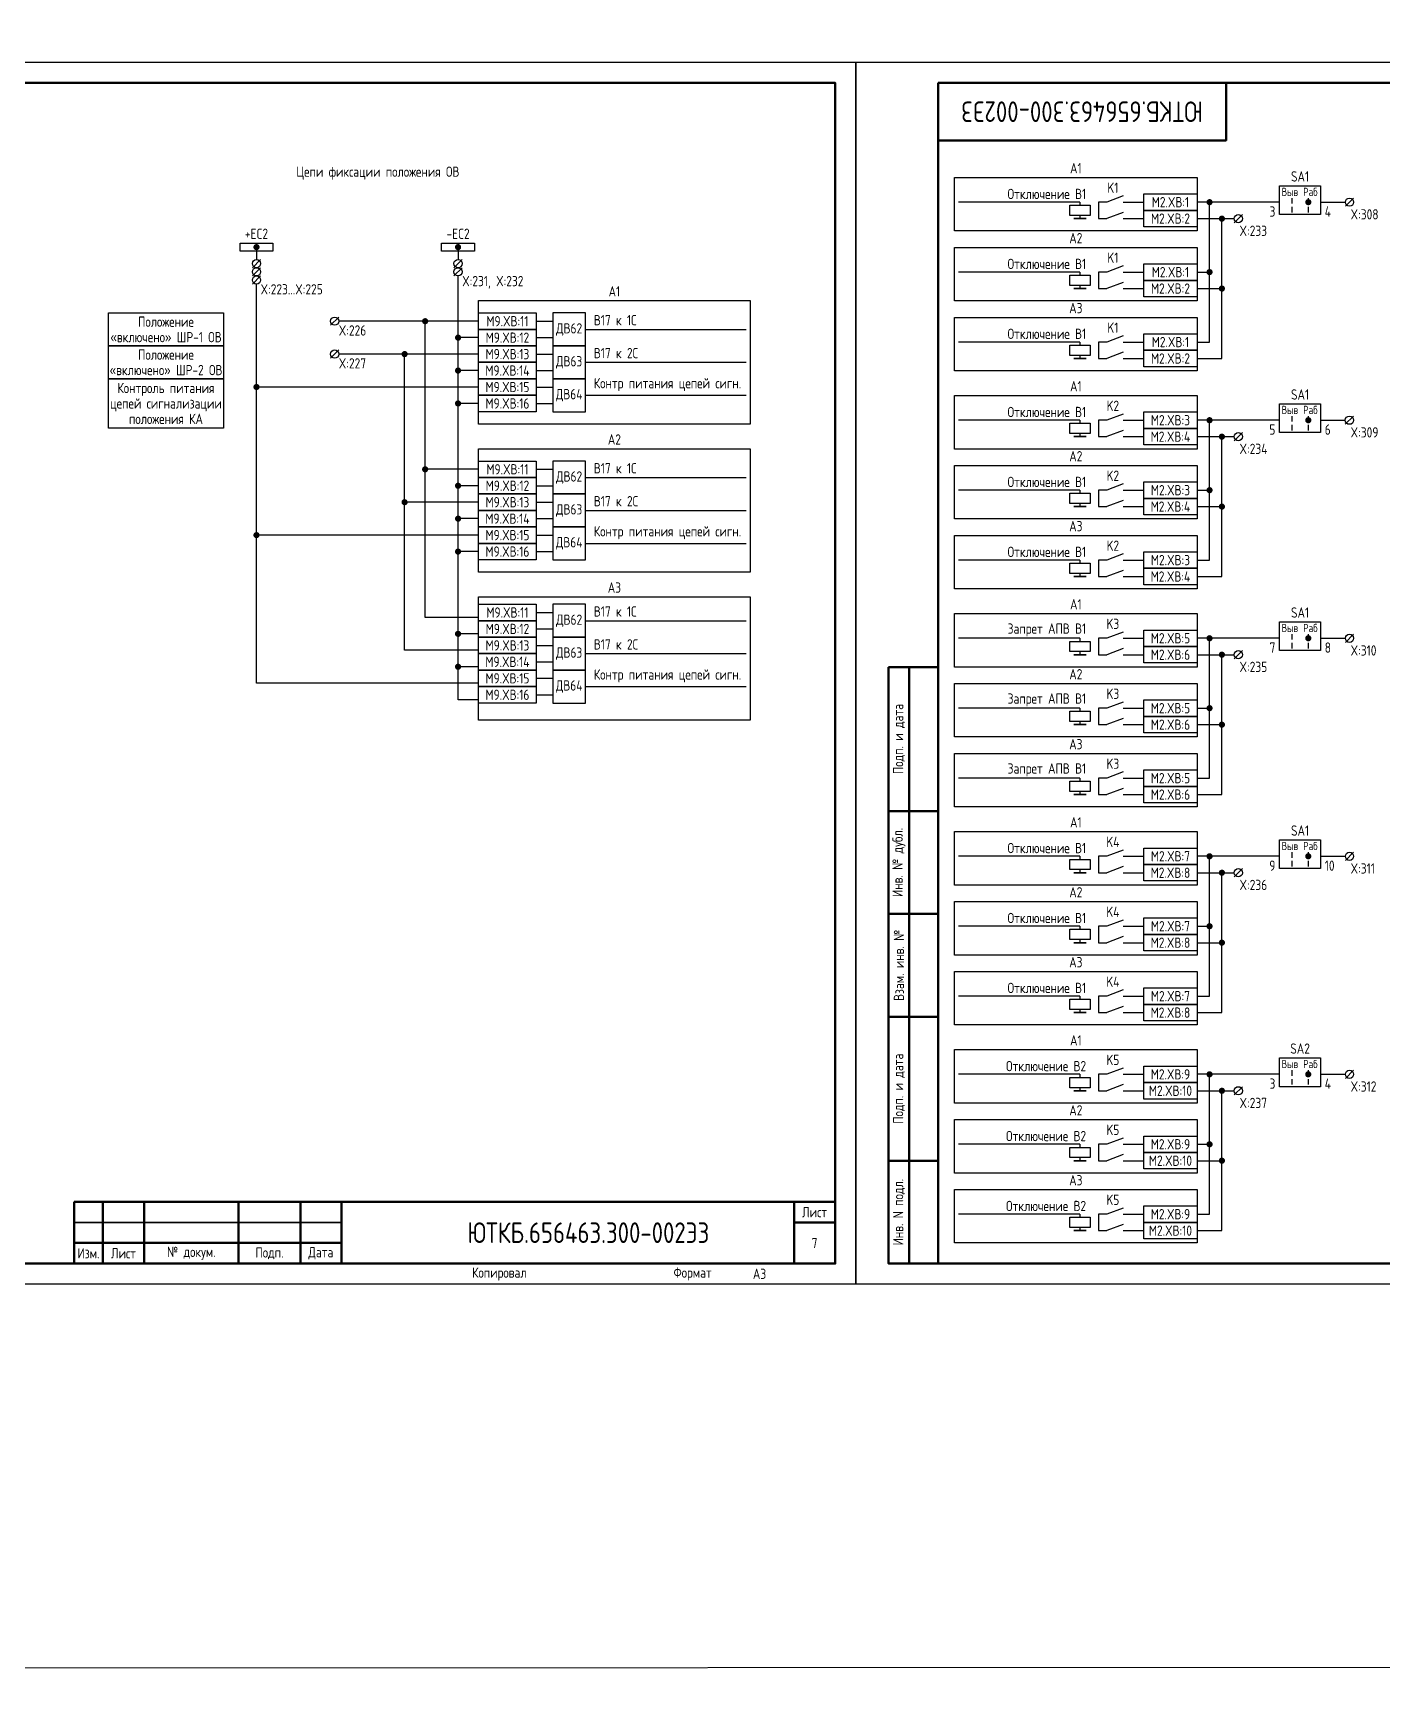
# Model space of a CAD drawing. Header units: millimetres. Extents: x -1315 to 7958, y -96 to 618.
# Drawn here: x 2740 to 3067.9, y -96 to 304.1 of the extents above; entities that cross this region are included whole.
import ezdxf

# ---------------------------------------------------------------- set-up
doc = ezdxf.new("R2010")
doc.units = ezdxf.units.MM
doc.styles.add('Gost_type_A', font='GOST_A.TTF')

# ---------------------------------------------------------------- blocks, each defined once
blk = doc.blocks.new('POINT')
at = {"const_width": 0.75}
blk.add_lwpolyline([(-0.375, 0, 1), (0.375, 0, 1)], format="xyb", close=True, dxfattribs=at)
blk = doc.blocks.new('Переключатель_положение')
for p, q in [((2, 1), (2, -0.34)), ((2, -1.14), (2, -2.49))]:
    blk.add_line(p, q)
blk = doc.blocks.new('Шинка')
blk.add_lwpolyline([(-4, 1), (4, 1), (4, -1), (-4, -1)], close=True)
blk.add_blockref('POINT', (0, 0))
blk = doc.blocks.new('Формат_А3')
blk.add_lwpolyline([(-420, 297), (0, 297), (0, 0), (-420, 0)], close=True)
at = {"lineweight": 50}
blk.add_lwpolyline([(-400, 292), (-5, 292), (-5, 5), (-400, 5)], close=True, dxfattribs=at)
blk = doc.blocks.new('Штамп малый нижний')
at = {"lineweight": 50}
for points in [[(-185, 15), (-178, 15), (-178, 5), (-185, 5)], [(-178, 15), (-168, 15), (-168, 5), (-178, 5)], [(-168, 15), (-145, 15), (-145, 5), (-168, 5)], [(-145, 15), (-130, 15), (-130, 5), (-145, 5)], [(-130, 15), (-120, 15), (-120, 5), (-130, 5)], [(-120, 15), (-10, 15), (-10, 0), (-120, 0)], [(-10, 15), (0, 15), (0, 10), (-10, 10)], [(-10, 10), (0, 10), (0, 0), (-10, 0)], [(-185, 5), (-178, 5), (-178, 0), (-185, 0)], [(-178, 5), (-168, 5), (-168, 0), (-178, 0)], [(-168, 5), (-145, 5), (-145, 0), (-168, 0)], [(-145, 5), (-130, 5), (-130, 0), (-145, 0)], [(-130, 5), (-120, 5), (-120, 0), (-130, 0)]]:
    blk.add_lwpolyline(points, close=True, dxfattribs=at)
for points in [[(-185, 15), (-178, 15), (-178, 10), (-185, 10)], [(-178, 15), (-168, 15), (-168, 10), (-178, 10)], [(-168, 15), (-145, 15), (-145, 10), (-168, 10)], [(-145, 15), (-130, 15), (-130, 10), (-145, 10)], [(-130, 15), (-120, 15), (-120, 10), (-130, 10)], [(-185, 10), (-178, 10), (-178, 5), (-185, 5)], [(-178, 10), (-168, 10), (-168, 5), (-178, 5)], [(-168, 10), (-145, 10), (-145, 5), (-168, 5)], [(-145, 10), (-130, 10), (-130, 5), (-145, 5)], [(-130, 10), (-120, 10), (-120, 5), (-130, 5)]]:
    blk.add_lwpolyline(points, close=True)
at = {"char_height": 2.5, "style": 'Gost_type_A'}
for s, insert, width, attachment_point in [('Лист', (-5, 12.5), 10, 5), ('№ докум.', (-156.5, 2.5), 23, 5), ('Дата', (-125, 2.5), 10, 5), ('Изм.', (-181.5, 2.5), 7, 5), ('Лист', (-173, 2.5), 10, 5), ('Подп.', (-137.5, 2.5), 15, 5), ('Копировал', (-75, -2.53), 13.1202, 6), ('Формат', (-30, -2.53), 13.1202, 6)]:
    blk.add_mtext(s, dxfattribs=dict(at, insert=insert, width=width, attachment_point=attachment_point))
blk = doc.blocks.new('Штамп левый нижний')
at = {"lineweight": 50}
for points in [[(-12, 145), (-7, 145), (-7, 110), (-12, 110)], [(-7, 145), (0, 145), (0, 110), (-7, 110)], [(-12, 110), (-7, 110), (-7, 85), (-12, 85)], [(-7, 110), (0, 110), (0, 85), (-7, 85)], [(-12, 85), (-7, 85), (-7, 60), (-12, 60)], [(-7, 85), (0, 85), (0, 60), (-7, 60)], [(-12, 60), (-7, 60), (-7, 25), (-12, 25)], [(-7, 60), (0, 60), (0, 25), (-7, 25)], [(-12, 25), (-7, 25), (-7, 0), (-12, 0)], [(-7, 25), (0, 25), (0, 0), (-7, 0)]]:
    blk.add_lwpolyline(points, close=True, dxfattribs=at)
at = {"char_height": 2.5, "attachment_point": 5, "rotation": 90, "style": 'Gost_type_A'}
for s, insert, width in [('Подп. и дата', (-9.5, 127.5), 35), ('Инв. № дубл.', (-9.5, 97.5), 25), ('Взам. инв. №', (-9.5, 72.5), 25), ('Подп. и дата', (-9.5, 42.5), 35), ('Инв. N подл.', (-9.5, 12.5), 25)]:
    blk.add_mtext(s, dxfattribs=dict(at, insert=insert, width=width))
blk = doc.blocks.new('Штамп угловой верхний')
at = {"lineweight": 50}
blk.add_lwpolyline([(0, 0), (70, 0), (70, -14), (0, -14)], close=True, dxfattribs=at)

msp = doc.modelspace()

# ---------------------------------------------------------------- linework, layer by layer
at = {"ltscale": 4.32}
for p, q in [((3005, 264.5), (3001, 263)), ((3005, 260.5), (3001, 259)), ((3005, 247.5), (3001, 246)), ((3005, 243.5), (3001, 242)), ((3005, 230.5), (3001, 229)), ((3005, 226.5), (3001, 225)), ((3005, 211.5), (3001, 210)), ((3005, 207.5), (3001, 206)), ((3005, 194.5), (3001, 193)), ((3005, 190.5), (3001, 189)), ((3005, 177.5), (3001, 176)), ((3005, 173.5), (3001, 172)), ((3005, 158.5), (3001, 157)), ((3005, 154.5), (3001, 153)), ((3005, 141.5), (3001, 140)), ((3005, 137.5), (3001, 136)), ((3005, 124.5), (3001, 123)), ((3005, 120.5), (3001, 119)), ((3005, 105.5), (3001, 104)), ((3005, 101.5), (3001, 100)), ((3005, 88.5), (3001, 87)), ((3005, 84.5), (3001, 83)), ((3005, 71.5), (3001, 70)), ((3005, 67.5), (3001, 66)), ((3005, 52.5), (3001, 51)), ((3005, 48.5), (3001, 47)), ((3005, 35.5), (3001, 34)), ((3005, 31.5), (3001, 30)), ((3005, 18.5), (3001, 17)), ((3005, 14.5), (3001, 13))]:
    msp.add_line(p, q, dxfattribs=at)
for p, q in [((2994.5, 263), (2965, 263)), ((2994.5, 263), (2994.5, 262.25)), ((3043, 263), (3023, 263)), ((3026, 229), (3026, 263)), ((3061.01, 264), (3059.01, 262)), ((2994.5, 259.75), (2994.5, 259)), ((3023, 259), (3032, 259)), ((3029, 225), (3029, 259)), ((3034.01, 260), (3032.01, 258)), ((2795.34, 249.07), (2793.34, 247.07)), ((2794.34, 252.07), (2794.34, 249.07)), ((2844.34, 249.07), (2842.34, 247.07)), ((2843.34, 252.07), (2843.34, 249.07)), ((2795.34, 247.07), (2793.34, 245.07)), ((2795.34, 245.07), (2793.34, 243.07)), ((2844.34, 247.07), (2842.34, 245.07)), ((2843.34, 142.07), (2843.34, 245.07)), ((2994.5, 246), (2965, 246)), ((2994.5, 246), (2994.5, 245.25)), ((3023, 246), (3026, 246)), ((2794.34, 146.07), (2794.34, 243.07)), ((2994.5, 242.75), (2994.5, 242)), ((3023, 242), (3029, 242)), ((2814.34, 235.07), (2812.34, 233.07)), ((2848.34, 234.07), (2814.34, 234.07)), ((2835.34, 162.07), (2835.34, 234.07)), ((2862.34, 234.07), (2866.34, 234.07)), ((2848.34, 230.07), (2843.34, 230.07)), ((2862.34, 230.07), (2866.34, 230.07)), ((2874.34, 232.07), (2913.34, 232.07)), ((2994.5, 229), (2965, 229)), ((2994.5, 229), (2994.5, 228.25)), ((3023, 229), (3026, 229)), ((2814.34, 227.07), (2812.34, 225.07)), ((2848.34, 226.07), (2814.34, 226.07)), ((2830.34, 154.07), (2830.34, 226.07)), ((2862.34, 226.07), (2866.34, 226.07)), ((2994.5, 225.75), (2994.5, 225)), ((3023, 225), (3029, 225)), ((2848.34, 222.07), (2843.34, 222.07)), ((2862.34, 222.07), (2866.34, 222.07)), ((2874.34, 224.07), (2913.34, 224.07)), ((2848.34, 218.07), (2794.34, 218.07)), ((2862.34, 218.07), (2866.34, 218.07)), ((2848.34, 214.07), (2843.34, 214.07)), ((2862.34, 214.07), (2866.34, 214.07)), ((2874.34, 216.07), (2913.34, 216.07)), ((2994.5, 210), (2965, 210)), ((2994.5, 210), (2994.5, 209.25)), ((3043, 210), (3023, 210)), ((3026, 176), (3026, 210)), ((3061, 211), (3059, 209)), ((2994.5, 206.75), (2994.5, 206)), ((3023, 206), (3032, 206)), ((3029, 172), (3029, 206)), ((3034, 207), (3032, 205)), ((2848.34, 198.07), (2835.34, 198.07)), ((2862.34, 198.07), (2866.34, 198.07)), ((2874.34, 196.07), (2913.34, 196.07)), ((2848.34, 194.07), (2843.34, 194.07)), ((2862.34, 194.07), (2866.34, 194.07)), ((2994.5, 193), (2965, 193)), ((2994.5, 193), (2994.5, 192.25)), ((3023, 193), (3026, 193)), ((2848.34, 190.07), (2830.34, 190.07)), ((2862.34, 190.07), (2866.34, 190.07)), ((2874.34, 188.07), (2913.34, 188.07)), ((2994.5, 189.75), (2994.5, 189)), ((3023, 189), (3029, 189)), ((2848.34, 186.07), (2843.34, 186.07)), ((2862.34, 186.07), (2866.34, 186.07)), ((2848.34, 182.07), (2794.34, 182.07)), ((2862.34, 182.07), (2866.34, 182.07)), ((2874.34, 180.07), (2913.34, 180.07)), ((2848.34, 178.07), (2843.34, 178.07)), ((2862.34, 178.07), (2866.34, 178.07)), ((2994.5, 176), (2965, 176)), ((2994.5, 176), (2994.5, 175.25)), ((2994.5, 172.75), (2994.5, 172)), ((3023, 176), (3026, 176)), ((3023, 172), (3029, 172)), ((2848.34, 162.07), (2835.34, 162.07)), ((2862.34, 163.26), (2866.34, 163.26)), ((2874.34, 161.26), (2913.34, 161.26)), ((2848.34, 158.07), (2843.34, 158.07)), ((2862.34, 159.26), (2866.34, 159.26)), ((2994.5, 157), (2965, 157)), ((2994.5, 157), (2994.5, 156.25)), ((3043, 157), (3023, 157)), ((3026, 123), (3026, 157)), ((3061.01, 158), (3059.01, 156)), ((2848.34, 154.07), (2830.34, 154.07)), ((2862.34, 155.26), (2866.34, 155.26)), ((2874.34, 153.26), (2913.34, 153.26)), ((2994.5, 153.75), (2994.5, 153)), ((3023, 153), (3032, 153)), ((3029, 119), (3029, 153)), ((3034.01, 154), (3032.01, 152)), ((2848.34, 150.07), (2843.34, 150.07)), ((2862.34, 151.26), (2866.34, 151.26)), ((2848.34, 146.07), (2794.34, 146.07)), ((2862.34, 147.26), (2866.34, 147.26)), ((2874.34, 145.26), (2913.34, 145.26)), ((2848.34, 142.07), (2843.34, 142.07)), ((2862.34, 143.26), (2866.34, 143.26)), ((2994.5, 140), (2965, 140)), ((2994.5, 140), (2994.5, 139.25)), ((2994.5, 136.75), (2994.5, 136)), ((3023, 140), (3026, 140)), ((3023, 136), (3029, 136)), ((2994.5, 123), (2965, 123)), ((2994.5, 123), (2994.5, 122.25)), ((3023, 123), (3026, 123)), ((2994.5, 119.75), (2994.5, 119)), ((3023, 119), (3029, 119)), ((3061.01, 105), (3059.01, 103)), ((2994.5, 104), (2965, 104)), ((2994.5, 104), (2994.5, 103.25)), ((2994.5, 100.75), (2994.5, 100)), ((3043, 104), (3023, 104)), ((3026, 70), (3026, 104)), ((3034.01, 101), (3032.01, 99)), ((3023, 100), (3032, 100)), ((3029, 66), (3029, 100)), ((2994.5, 87), (2965, 87)), ((2994.5, 87), (2994.5, 86.25)), ((3023, 87), (3026, 87)), ((2994.5, 83.75), (2994.5, 83)), ((3023, 83), (3029, 83)), ((2994.5, 70), (2965, 70)), ((2994.5, 70), (2994.5, 69.25)), ((3023, 70), (3026, 70)), ((2994.5, 66.75), (2994.5, 66)), ((3023, 66), (3029, 66)), ((2994.5, 51), (2965, 51)), ((2994.5, 51), (2994.5, 50.25)), ((3043, 51), (3023, 51)), ((3026, 17), (3026, 51)), ((3061.01, 52), (3059.01, 50)), ((2994.5, 47.75), (2994.5, 47)), ((3023, 47), (3032, 47)), ((3029, 13), (3029, 47)), ((3034.01, 48), (3032.01, 46)), ((2994.5, 34), (2965, 34)), ((2994.5, 34), (2994.5, 33.25)), ((3023, 34), (3026, 34)), ((2994.5, 30.75), (2994.5, 30)), ((3023, 30), (3029, 30)), ((2994.5, 17), (2965, 17)), ((2994.5, 17), (2994.5, 16.25)), ((3023, 17), (3026, 17)), ((2994.5, 13.75), (2994.5, 13)), ((3023, 13), (3029, 13))]:
    msp.add_line(p, q)
at = {"ltscale": 1.08}
for p, q in [((3001, 263), (2999, 263)), ((2999, 263), (2999, 259)), ((3005, 263), (3010, 263)), ((2999, 259), (3001, 259)), ((3005, 259), (3010, 259)), ((3001, 246), (2999, 246)), ((2999, 246), (2999, 242)), ((3005, 246), (3010, 246)), ((2999, 242), (3001, 242)), ((3005, 242), (3010, 242)), ((3001, 229), (2999, 229)), ((2999, 229), (2999, 225)), ((3005, 229), (3010, 229)), ((2999, 225), (3001, 225)), ((3005, 225), (3010, 225)), ((3001, 210), (2999, 210)), ((2999, 210), (2999, 206)), ((3005, 210), (3010, 210)), ((2999, 206), (3001, 206)), ((3005, 206), (3010, 206)), ((3001, 193), (2999, 193)), ((2999, 193), (2999, 189)), ((3005, 193), (3010, 193)), ((2999, 189), (3001, 189)), ((3005, 189), (3010, 189)), ((3001, 176), (2999, 176)), ((2999, 176), (2999, 172)), ((3005, 176), (3010, 176)), ((2999, 172), (3001, 172)), ((3005, 172), (3010, 172)), ((3001, 157), (2999, 157)), ((2999, 157), (2999, 153)), ((3005, 157), (3010, 157)), ((2999, 153), (3001, 153)), ((3005, 153), (3010, 153)), ((3001, 140), (2999, 140)), ((2999, 140), (2999, 136)), ((3005, 140), (3010, 140)), ((2999, 136), (3001, 136)), ((3005, 136), (3010, 136)), ((3001, 123), (2999, 123)), ((2999, 123), (2999, 119)), ((3005, 123), (3010, 123)), ((2999, 119), (3001, 119)), ((3005, 119), (3010, 119)), ((3001, 104), (2999, 104)), ((2999, 104), (2999, 100)), ((3005, 104), (3010, 104)), ((2999, 100), (3001, 100)), ((3005, 100), (3010, 100)), ((3001, 87), (2999, 87)), ((2999, 87), (2999, 83)), ((3005, 87), (3010, 87)), ((2999, 83), (3001, 83)), ((3005, 83), (3010, 83)), ((3001, 70), (2999, 70)), ((2999, 70), (2999, 66)), ((3005, 70), (3010, 70)), ((2999, 66), (3001, 66)), ((3005, 66), (3010, 66)), ((3001, 51), (2999, 51)), ((2999, 51), (2999, 47)), ((3005, 51), (3010, 51)), ((2999, 47), (3001, 47)), ((3005, 47), (3010, 47)), ((3001, 34), (2999, 34)), ((2999, 34), (2999, 30)), ((3005, 34), (3010, 34)), ((2999, 30), (3001, 30)), ((3005, 30), (3010, 30)), ((3001, 17), (2999, 17)), ((2999, 17), (2999, 13)), ((3005, 17), (3010, 17)), ((2999, 13), (3001, 13)), ((3005, 13), (3010, 13))]:
    msp.add_line(p, q, dxfattribs=at)
at = {"ltscale": 4}
for p, q in [((3053, 263), (3059, 263)), ((3053, 210), (3059, 210)), ((3053, 157), (3059.01, 157)), ((3053, 104), (3059.01, 104)), ((3053, 51), (3059.01, 51))]:
    msp.add_line(p, q, dxfattribs=at)
for points in [[(-1315, 612), (7958.16, 618), (7958.16, -90), (-1315, -96)], [(2964, 269), (3023, 269), (3023, 256), (2964, 256)], [(3010, 265), (3023, 265), (3023, 261), (3010, 261)], [(3043, 267), (3053, 267), (3053, 260), (3043, 260)], [(2997, 262.25), (2997, 259.75), (2992, 259.75), (2992, 262.25)], [(3010, 261), (3023, 261), (3023, 257), (3010, 257)], [(2996, 259), (2993, 259)], [(2964, 252), (3023, 252), (3023, 239), (2964, 239)], [(2997, 245.25), (2997, 242.75), (2992, 242.75), (2992, 245.25)], [(3010, 248), (3023, 248), (3023, 244), (3010, 244)], [(2996, 242), (2993, 242)], [(3010, 244), (3023, 244), (3023, 240), (3010, 240)], [(2848.34, 239.07), (2914.34, 239.07), (2914.34, 209.07), (2848.34, 209.07)], [(2786.34, 228.07), (2758.34, 228.07), (2758.34, 236.07), (2786.34, 236.07)], [(2848.34, 236.07), (2862.34, 236.07), (2862.34, 232.07), (2848.34, 232.07)], [(2964, 235), (3023, 235), (3023, 222), (2964, 222)], [(2848.34, 232.07), (2862.34, 232.07), (2862.34, 228.07), (2848.34, 228.07)], [(2997, 228.25), (2997, 225.75), (2992, 225.75), (2992, 228.25)], [(3010, 231), (3023, 231), (3023, 227), (3010, 227)], [(2786.34, 220.07), (2758.34, 220.07), (2758.34, 228.07), (2786.34, 228.07)], [(2848.34, 228.07), (2862.34, 228.07), (2862.34, 224.07), (2848.34, 224.07)], [(2996, 225), (2993, 225)], [(3010, 227), (3023, 227), (3023, 223), (3010, 223)], [(2848.34, 224.07), (2862.34, 224.07), (2862.34, 220.07), (2848.34, 220.07)], [(2786.34, 208.07), (2758.34, 208.07), (2758.34, 220.07), (2786.34, 220.07)], [(2848.34, 220.07), (2862.34, 220.07), (2862.34, 216.07), (2848.34, 216.07)], [(2848.34, 216.07), (2862.34, 216.07), (2862.34, 212.07), (2848.34, 212.07)], [(2964, 216), (3023, 216), (3023, 203), (2964, 203)], [(3043, 214), (3053, 214), (3053, 207), (3043, 207)], [(2997, 209.25), (2997, 206.75), (2992, 206.75), (2992, 209.25)], [(3010, 212), (3023, 212), (3023, 208), (3010, 208)], [(2996, 206), (2993, 206)], [(3010, 208), (3023, 208), (3023, 204), (3010, 204)], [(2848.34, 203.07), (2914.34, 203.07), (2914.34, 173.07), (2848.34, 173.07)], [(2848.34, 200.07), (2862.34, 200.07), (2862.34, 196.07), (2848.34, 196.07)], [(2848.34, 196.07), (2862.34, 196.07), (2862.34, 192.07), (2848.34, 192.07)], [(2964, 199), (3023, 199), (3023, 186), (2964, 186)], [(2848.34, 192.07), (2862.34, 192.07), (2862.34, 188.07), (2848.34, 188.07)], [(2997, 192.25), (2997, 189.75), (2992, 189.75), (2992, 192.25)], [(3010, 195), (3023, 195), (3023, 191), (3010, 191)], [(2848.34, 188.07), (2862.34, 188.07), (2862.34, 184.07), (2848.34, 184.07)], [(2996, 189), (2993, 189)], [(3010, 191), (3023, 191), (3023, 187), (3010, 187)], [(2848.34, 184.07), (2862.34, 184.07), (2862.34, 180.07), (2848.34, 180.07)], [(2848.34, 180.07), (2862.34, 180.07), (2862.34, 176.07), (2848.34, 176.07)], [(2964, 182), (3023, 182), (3023, 169), (2964, 169)], [(3010, 178), (3023, 178), (3023, 174), (3010, 174)], [(2997, 175.25), (2997, 172.75), (2992, 172.75), (2992, 175.25)], [(3010, 174), (3023, 174), (3023, 170), (3010, 170)], [(2996, 172), (2993, 172)], [(2848.34, 167.07), (2914.34, 167.07), (2914.34, 137.07), (2848.34, 137.07)], [(2848.34, 165.26), (2862.34, 165.26), (2862.34, 161.26), (2848.34, 161.26)], [(2848.34, 161.26), (2862.34, 161.26), (2862.34, 157.26), (2848.34, 157.26)], [(2964, 163), (3023, 163), (3023, 150), (2964, 150)], [(3043, 161), (3053, 161), (3053, 154), (3043, 154)], [(2848.34, 157.26), (2862.34, 157.26), (2862.34, 153.26), (2848.34, 153.26)], [(2997, 156.25), (2997, 153.75), (2992, 153.75), (2992, 156.25)], [(3010, 159), (3023, 159), (3023, 155), (3010, 155)], [(2848.34, 153.26), (2862.34, 153.26), (2862.34, 149.26), (2848.34, 149.26)], [(2996, 153), (2993, 153)], [(3010, 155), (3023, 155), (3023, 151), (3010, 151)], [(2848.34, 149.26), (2862.34, 149.26), (2862.34, 145.26), (2848.34, 145.26)], [(2848.34, 145.26), (2862.34, 145.26), (2862.34, 141.26), (2848.34, 141.26)], [(2964, 146), (3023, 146), (3023, 133), (2964, 133)], [(3010, 142), (3023, 142), (3023, 138), (3010, 138)], [(2997, 139.25), (2997, 136.75), (2992, 136.75), (2992, 139.25)], [(3010, 138), (3023, 138), (3023, 134), (3010, 134)], [(2996, 136), (2993, 136)], [(2964, 129), (3023, 129), (3023, 116), (2964, 116)], [(3010, 125), (3023, 125), (3023, 121), (3010, 121)], [(2997, 122.25), (2997, 119.75), (2992, 119.75), (2992, 122.25)], [(3010, 121), (3023, 121), (3023, 117), (3010, 117)], [(2996, 119), (2993, 119)], [(2964, 110), (3023, 110), (3023, 97), (2964, 97)], [(3010, 106), (3023, 106), (3023, 102), (3010, 102)], [(3043, 108), (3053, 108), (3053, 101), (3043, 101)], [(2997, 103.25), (2997, 100.75), (2992, 100.75), (2992, 103.25)], [(3010, 102), (3023, 102), (3023, 98), (3010, 98)], [(2996, 100), (2993, 100)], [(2964, 93), (3023, 93), (3023, 80), (2964, 80)], [(3010, 89), (3023, 89), (3023, 85), (3010, 85)], [(2997, 86.25), (2997, 83.75), (2992, 83.75), (2992, 86.25)], [(3010, 85), (3023, 85), (3023, 81), (3010, 81)], [(2996, 83), (2993, 83)], [(2964, 76), (3023, 76), (3023, 63), (2964, 63)], [(2997, 69.25), (2997, 66.75), (2992, 66.75), (2992, 69.25)], [(3010, 72), (3023, 72), (3023, 68), (3010, 68)], [(2996, 66), (2993, 66)], [(3010, 68), (3023, 68), (3023, 64), (3010, 64)], [(2964, 57), (3023, 57), (3023, 44), (2964, 44)], [(3010, 53), (3023, 53), (3023, 49), (3010, 49)], [(3043, 55), (3053, 55), (3053, 48), (3043, 48)], [(2997, 50.25), (2997, 47.75), (2992, 47.75), (2992, 50.25)], [(3010, 49), (3023, 49), (3023, 45), (3010, 45)], [(2996, 47), (2993, 47)], [(2964, 40), (3023, 40), (3023, 27), (2964, 27)], [(2997, 33.25), (2997, 30.75), (2992, 30.75), (2992, 33.25)], [(3010, 36), (3023, 36), (3023, 32), (3010, 32)], [(2996, 30), (2993, 30)], [(3010, 32), (3023, 32), (3023, 28), (3010, 28)], [(2964, 23), (3023, 23), (3023, 10), (2964, 10)], [(2997, 16.25), (2997, 13.75), (2992, 13.75), (2992, 16.25)], [(3010, 19), (3023, 19), (3023, 15), (3010, 15)], [(2996, 13), (2993, 13)], [(3010, 15), (3023, 15), (3023, 11), (3010, 11)]]:
    msp.add_lwpolyline(points, close=True)
for points in [[(2866.34, 228.07), (2874.34, 228.07), (2874.34, 236.07), (2866.34, 236.07)], [(2866.34, 220.07), (2874.34, 220.07), (2874.34, 228.07), (2866.34, 228.07)], [(2866.34, 212.07), (2874.34, 212.07), (2874.34, 220.07), (2866.34, 220.07)], [(2866.34, 192.07), (2874.34, 192.07), (2874.34, 200.07), (2866.34, 200.07)], [(2866.34, 184.07), (2874.34, 184.07), (2874.34, 192.07), (2866.34, 192.07)], [(2866.34, 176.07), (2874.34, 176.07), (2874.34, 184.07), (2866.34, 184.07)], [(2866.34, 157.26), (2874.34, 157.26), (2874.34, 165.26), (2866.34, 165.26)], [(2866.34, 149.26), (2874.34, 149.26), (2874.34, 157.26), (2866.34, 157.26)], [(2866.34, 141.26), (2874.34, 141.26), (2874.34, 149.26), (2866.34, 149.26)]]:
    msp.add_lwpolyline(points, close=True, dxfattribs=at)
for centre in [(3060.01, 263), (3033.01, 259), (2794.34, 248.07), (2843.34, 248.07), (2794.34, 246.07), (2794.34, 244.07), (2843.34, 246.07), (2813.34, 234.07), (2813.34, 226.07), (3060, 210), (3033, 206), (3060.01, 157), (3033.01, 153), (3060.01, 104), (3033.01, 100), (3060.01, 51), (3033.01, 47)]:
    msp.add_circle(centre, 1)

# ---------------------------------------------------------------- block references
for name, p in [('Формат_А3', (2940, 0)), ('Формат_А3', (3360, 0)), ('Штамп угловой верхний', (2960, 292)), ('POINT', (3026, 263)), ('Переключатель_положение', (3044, 263)), ('POINT', (3050, 263)), ('Переключатель_положение', (3048, 263)), ('POINT', (3029, 259)), ('Шинка', (2794.34, 252.07)), ('Шинка', (2843.34, 252.07)), ('POINT', (3026, 246)), ('POINT', (3029, 242)), ('POINT', (2835.34, 234.07)), ('POINT', (2843.34, 230.07)), ('POINT', (2830.34, 226.07)), ('POINT', (2843.34, 222.07)), ('POINT', (2794.34, 218.07)), ('POINT', (2843.34, 214.07)), ('POINT', (3026, 210)), ('Переключатель_положение', (3044, 210)), ('POINT', (3050, 210)), ('Переключатель_положение', (3048, 210)), ('POINT', (3029, 206)), ('POINT', (2835.34, 198.07)), ('POINT', (2843.34, 194.07)), ('POINT', (3026, 193)), ('POINT', (2830.34, 190.07)), ('POINT', (3029, 189)), ('POINT', (2843.34, 186.07)), ('POINT', (2794.34, 182.07)), ('POINT', (2843.34, 178.07)), ('POINT', (2843.34, 158.07)), ('POINT', (3026, 157)), ('Переключатель_положение', (3044, 157)), ('POINT', (3050, 157)), ('Переключатель_положение', (3048, 157)), ('POINT', (3029, 153)), ('POINT', (2843.34, 150.07)), ('Штамп левый нижний', (2960, 5)), ('POINT', (3026, 140)), ('POINT', (3029, 136)), ('POINT', (3026, 104)), ('Переключатель_положение', (3044, 104)), ('POINT', (3050, 104)), ('Переключатель_положение', (3048, 104)), ('POINT', (3029, 100)), ('POINT', (3026, 87)), ('POINT', (3029, 83)), ('POINT', (3026, 51)), ('Переключатель_положение', (3044, 51)), ('POINT', (3050, 51)), ('Переключатель_положение', (3048, 51)), ('POINT', (3029, 47)), ('POINT', (3026, 34)), ('POINT', (3029, 30)), ('Штамп малый нижний', (2935, 5))]:
    msp.add_blockref(name, p)

# ---------------------------------------------------------------- texts
at = {"insert": (2995, 285), "char_height": 5, "width": 70, "attachment_point": 5, "rotation": 180, "style": 'Gost_type_A'}
msp.add_mtext('ЮТКБ.656463.300-002Э3', dxfattribs=at)
at = {"char_height": 2.5, "line_spacing_factor": 0.9, "style": 'Gost_type_A'}
for s, insert, width, attachment_point in [('A1', (2993.5, 270), 59, 8), ('Цепи фиксации положения ОВ', (2823.84, 270.07), 181, 5), ('X:308', (3060.29, 261.29), 8, 1), ('X:233', (3033.29, 257.29), 8, 1), ('A2', (2993.5, 253), 59, 8), ('X:231, X:232', (2844.34, 245.07), 16, 1), ('X:223...X:225', (2795.34, 243.07), 16, 1), ('A1', (2881.34, 240.07), 66, 8), ('A3', (2993.5, 236), 59, 8), ('Положение «включено» ШР-1 ОВ', (2772.34, 232.07), 28, 5), ('X:226', (2814.34, 233.07), 8, 1), ('Положение «включено» ШР-2 ОВ', (2772.34, 224.07), 28, 5), ('X:227', (2814.34, 225.07), 8, 1), ('Контроль питания цепей сигнализации положения КА', (2772.34, 214.07), 28, 5), ('A1', (2993.5, 217), 59, 8), ('X:309', (3060.29, 208.29), 8, 1), ('A2', (2881.34, 204.07), 66, 8), ('X:234', (3033.29, 204.29), 8, 1), ('A2', (2993.5, 200), 59, 8), ('A3', (2993.5, 183), 59, 8), ('A3', (2881.34, 168.07), 66, 8), ('A1', (2993.5, 164), 59, 8), ('X:310', (3060.29, 155.29), 8, 1), ('A2', (2993.5, 147), 59, 8), ('X:235', (3033.29, 151.29), 8, 1), ('A3', (2993.5, 130), 59, 8), ('A1', (2993.5, 111), 59, 8), ('X:311', (3060.29, 102.29), 8, 1), ('A2', (2993.5, 94), 59, 8), ('X:236', (3033.29, 98.29), 8, 1), ('A3', (2993.5, 77), 59, 8), ('A1', (2993.5, 58), 59, 8), ('X:312', (3060.29, 49.29), 8, 1), ('X:237', (3033.29, 45.29), 8, 1), ('A2', (2993.5, 41), 59, 8), ('A3', (2993.5, 24), 59, 8)]:
    msp.add_mtext(s, dxfattribs=dict(at, insert=insert, width=width, attachment_point=attachment_point))
at = {"style": 'Gost_type_A'}
for s, insert, char_height, width, attachment_point in [('SA1', (3048, 268), 2.5, 10, 8), ('Отключение В1', (2996, 265), 2.5, 31.0015, 6), ('K1', (3002.5, 266.5), 2.5, 5, 5), ('M2.XВ:1', (3016.5, 263), 2.5, 13, 5), ('Выв', (3045.5, 265.5), 2, 5, 5), ('Раб', (3050.5, 265.5), 2, 5, 5), ('M2.XВ:2', (3016.5, 259), 2.5, 13, 5), ('3', (3042, 261.98), 2.5, 5, 3), ('4', (3054, 261.98), 2.5, 5, 1), ('+EC2', (2794.34, 254.07), 2.5, 10, 8), ('-EC2', (2843.34, 254.07), 2.5, 10, 8), ('Отключение В1', (2996, 248), 2.5, 31.0015, 6), ('K1', (3002.5, 249.5), 2.5, 5, 5), ('M2.XВ:1', (3016.5, 246), 2.5, 13, 5), ('M2.XВ:2', (3016.5, 242), 2.5, 13, 5), ('M9.XВ:11', (2855.34, 234.07), 2.5, 14, 5), ('ДВ62', (2870.34, 232.07), 2.5, 7.9998, 5), ('В17 к 1С', (2876.34, 233.07), 2.5, 27.8465, 7), ('Отключение В1', (2996, 231), 2.5, 31.0015, 6), ('K1', (3002.5, 232.5), 2.5, 5, 5), ('M9.XВ:12', (2855.34, 230.07), 2.5, 14, 5), ('M2.XВ:1', (3016.5, 229), 2.5, 13, 5), ('M9.XВ:13', (2855.34, 226.07), 2.5, 14, 5), ('ДВ63', (2870.34, 224.07), 2.5, 7.9998, 5), ('В17 к 2С', (2876.34, 225.07), 2.5, 33.5921, 7), ('M2.XВ:2', (3016.5, 225), 2.5, 13, 5), ('M9.XВ:14', (2855.34, 222.07), 2.5, 14, 5), ('Контр питания цепей сигн.', (2876.34, 217.07), 2.5, 37.8769, 7), ('M9.XВ:15', (2855.34, 218.07), 2.5, 14, 5), ('ДВ64', (2870.34, 216.07), 2.5, 7.9998, 5), ('SA1', (3048, 215), 2.5, 10, 8), ('M9.XВ:16', (2855.34, 214.07), 2.5, 14, 5), ('Отключение В1', (2996, 212), 2.5, 31.0015, 6), ('K2', (3002.5, 213.5), 2.5, 5, 5), ('Выв', (3045.5, 212.5), 2, 5, 5), ('Раб', (3050.5, 212.5), 2, 5, 5), ('M2.XВ:3', (3016.5, 210), 2.5, 13, 5), ('5', (3042, 208.98), 2.5, 5, 3), ('6', (3054, 208.98), 2.5, 5, 1), ('M2.XВ:4', (3016.5, 206), 2.5, 13, 5), ('M9.XВ:11', (2855.34, 198.07), 2.5, 14, 5), ('ДВ62', (2870.34, 196.07), 2.5, 7.9998, 5), ('В17 к 1С', (2876.34, 197.07), 2.5, 27.8465, 7), ('Отключение В1', (2996, 195), 2.5, 31.0015, 6), ('K2', (3002.5, 196.5), 2.5, 5, 5), ('M9.XВ:12', (2855.34, 194.07), 2.5, 14, 5), ('M2.XВ:3', (3016.5, 193), 2.5, 13, 5), ('M9.XВ:13', (2855.34, 190.07), 2.5, 14, 5), ('ДВ63', (2870.34, 188.07), 2.5, 7.9998, 5), ('В17 к 2С', (2876.34, 189.07), 2.5, 33.5921, 7), ('M2.XВ:4', (3016.5, 189), 2.5, 13, 5), ('M9.XВ:14', (2855.34, 186.07), 2.5, 14, 5), ('Контр питания цепей сигн.', (2876.34, 181.07), 2.5, 37.8769, 7), ('M9.XВ:15', (2855.34, 182.07), 2.5, 14, 5), ('ДВ64', (2870.34, 180.07), 2.5, 7.9998, 5), ('K2', (3002.5, 179.5), 2.5, 5, 5), ('M9.XВ:16', (2855.34, 178.07), 2.5, 14, 5), ('Отключение В1', (2996, 178), 2.5, 31.0015, 6), ('M2.XВ:3', (3016.5, 176), 2.5, 13, 5), ('M2.XВ:4', (3016.5, 172), 2.5, 13, 5), ('M9.XВ:11', (2855.34, 163.26), 2.5, 14, 5), ('В17 к 1С', (2876.34, 162.26), 2.5, 27.8465, 7), ('SA1', (3048, 162), 2.5, 10, 8), ('M9.XВ:12', (2855.34, 159.26), 2.5, 14, 5), ('ДВ62', (2870.34, 161.26), 2.5, 7.9998, 5), (' Запрет АПВ В1', (2996, 159), 2.5, 31.0015, 6), ('K3', (3002.5, 160.5), 2.5, 5, 5), ('Выв', (3045.5, 159.5), 2, 5, 5), ('Раб', (3050.5, 159.5), 2, 5, 5), ('M9.XВ:13', (2855.34, 155.26), 2.5, 14, 5), ('В17 к 2С', (2876.34, 154.26), 2.5, 33.5921, 7), ('M2.XВ:5', (3016.5, 157), 2.5, 13, 5), ('M9.XВ:14', (2855.34, 151.26), 2.5, 14, 5), ('ДВ63', (2870.34, 153.26), 2.5, 7.9998, 5), ('M2.XВ:6', (3016.5, 153), 2.5, 13, 5), ('7', (3042, 155.98), 2.5, 5, 3), ('8', (3054, 155.98), 2.5, 5, 1), ('M9.XВ:15', (2855.34, 147.26), 2.5, 14, 5), ('Контр питания цепей сигн.', (2876.34, 146.26), 2.5, 37.8769, 7), ('M9.XВ:16', (2855.34, 143.26), 2.5, 14, 5), ('ДВ64', (2870.34, 145.26), 2.5, 7.9998, 5), ('K3', (3002.5, 143.5), 2.5, 5, 5), (' Запрет АПВ В1', (2996, 142), 2.5, 31.0015, 6), ('M2.XВ:5', (3016.5, 140), 2.5, 13, 5), ('M2.XВ:6', (3016.5, 136), 2.5, 13, 5), (' Запрет АПВ В1', (2996, 125), 2.5, 31.0015, 6), ('K3', (3002.5, 126.5), 2.5, 5, 5), ('M2.XВ:5', (3016.5, 123), 2.5, 13, 5), ('M2.XВ:6', (3016.5, 119), 2.5, 13, 5), ('K4', (3002.5, 107.5), 2.5, 5, 5), ('SA1', (3048, 109), 2.5, 10, 8), ('Отключение В1', (2996, 106), 2.5, 31.0015, 6), ('M2.XВ:7', (3016.5, 104), 2.5, 13, 5), ('Выв', (3045.5, 106.5), 2, 5, 5), ('Раб', (3050.5, 106.5), 2, 5, 5), ('M2.XВ:8', (3016.5, 100), 2.5, 13, 5), ('9', (3042, 102.98), 2.5, 5, 3), ('10', (3054, 102.98), 2.5, 5, 1), ('Отключение В1', (2996, 89), 2.5, 31.0015, 6), ('K4', (3002.5, 90.5), 2.5, 5, 5), ('M2.XВ:7', (3016.5, 87), 2.5, 13, 5), ('M2.XВ:8', (3016.5, 83), 2.5, 13, 5), ('Отключение В1', (2996, 72), 2.5, 31.0015, 6), ('K4', (3002.5, 73.5), 2.5, 5, 5), ('M2.XВ:7', (3016.5, 70), 2.5, 13, 5), ('M2.XВ:8', (3016.5, 66), 2.5, 13, 5), ('SA2', (3048, 56), 2.5, 10, 8), ('Отключение В2', (2996, 53), 2.5, 31.0015, 6), ('K5', (3002.5, 54.5), 2.5, 5, 5), ('M2.XВ:9', (3016.5, 51), 2.5, 13, 5), ('Выв', (3045.5, 53.5), 2, 5, 5), ('Раб', (3050.5, 53.5), 2, 5, 5), ('M2.XВ:10', (3016.5, 47), 2.5, 13, 5), ('3', (3042, 49.98), 2.5, 5, 3), ('4', (3054, 49.98), 2.5, 5, 1), ('Отключение В2', (2996, 36), 2.5, 31.0015, 6), ('K5', (3002.5, 37.5), 2.5, 5, 5), ('M2.XВ:9', (3016.5, 34), 2.5, 13, 5), ('M2.XВ:10', (3016.5, 30), 2.5, 13, 5), ('Отключение В2', (2996, 19), 2.5, 31.0015, 6), ('K5', (3002.5, 20.5), 2.5, 5, 5), ('M2.XВ:9', (3016.5, 17), 2.5, 13, 5), ('ЮТКБ.656463.300-002Э3', (2875, 12.5), 5, 120, 5), ('M2.XВ:10', (3016.5, 13), 2.5, 13, 5), ('7', (2930, 10), 2.5, 10, 5), ('A3', (2915, 2.5), 2.5, 20, 4)]:
    msp.add_mtext(s, dxfattribs=dict(at, insert=insert, char_height=char_height, width=width, attachment_point=attachment_point))

doc.saveas('drawing.dxf')
